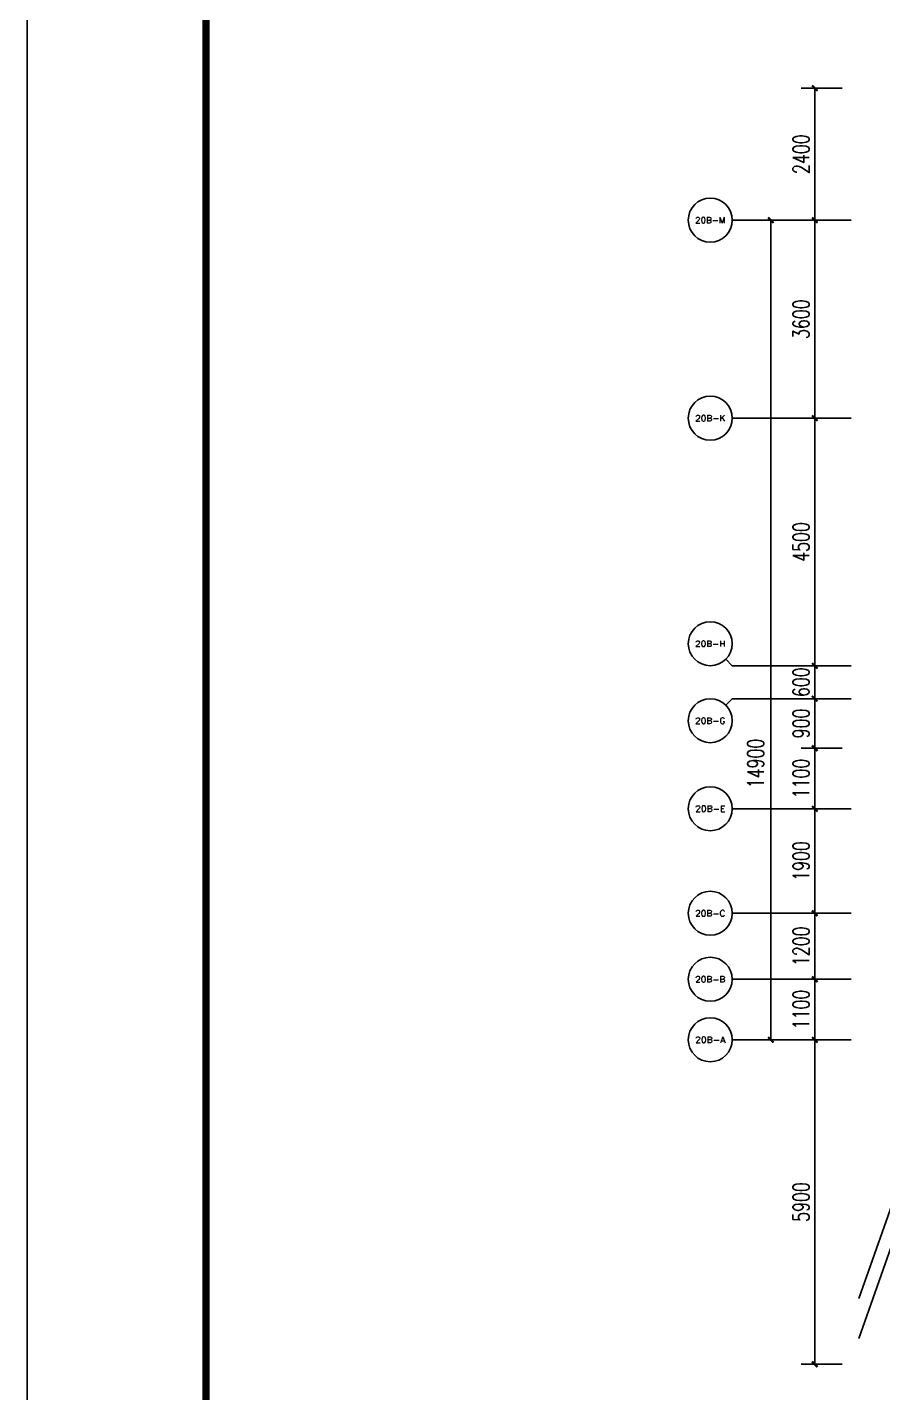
# Model space of a CAD drawing. Extents: x 296441 to 853063, y 459050 to 1117990.
# Drawn here: x 582499 to 598053, y 870403 to 895226 of the extents above; entities that cross this region are included whole.
import ezdxf
from ezdxf.enums import TextEntityAlignment as Align

# ---------------------------------------------------------------- set-up
doc = ezdxf.new("R2010")
doc.units = 0
doc.header["$LTSCALE"] = 1000
for name, color, linetype in [('AXIS', 3, 'Continuous'), ('AXIS_TEXT', 7, 'Continuous'), ('BSMT-PLAN-BS01$0$A-WALL', 1, 'Continuous'), ('G-GRID-IDEN', 4, 'Continuous'), ('G-GRID-TEXT', 33, 'Continuous'), ('PUB_DIM', 3, 'Continuous'), ('ZT1_通用--图框---PM、LM、DY、JD', 150, 'Continuous')]:
    doc.layers.add(name, color=color, linetype=linetype)
doc.styles.add('_TCH_AXIS', font='COMPLEX', dxfattribs={"bigfont": 'GBCBIG'})
doc.styles.add('_TCH_DIM_T3', font='SIMPLEX', dxfattribs={"width": 0.705882, "bigfont": 'GBCBIG'})
doc.styles.add('GOA_04_COMPLEX_1.00', font='complex.shx')
doc.styles.add('ZT_图框1', font='ROMANS', dxfattribs={"width": 0.8, "bigfont": 'CHINESE'})
doc.dimstyles.new('_TCH_ARCH&&100', dxfattribs={"dimtxt": 297.5, "dimasz": 100, "dimexe": 250, "dimexo": 300, "dimgap": 100, "dimtad": 1, "dimdec": 0, "dimzin": 0, "dimdsep": 46, "dimtxsty": '_TCH_DIM_T3', "dimblk": 'ARCHTICK', "dimcen": 0.09, "dimclrt": 7, "dimazin": 2, "dimtfac": 1, "dimtdec": 0, "dimtix": 1, "dimtmove": 2, "dimatfit": 3, "dimfxl": 0, "dimtolj": 1, "dimtzin": 0, "dimarcsym": 0})

# ---------------------------------------------------------------- blocks, each defined once
blk = doc.blocks.new('ZT_A1标准图框')
blk.add_lwpolyline([(0, -594), (841, -594), (841, 0), (0, 0)], close=True)
at = {"const_width": 1}
blk.add_lwpolyline([(25, -584), (831, -584), (831, -10), (25, -10)], close=True, dxfattribs=at)
at = {"color": 70, "ltscale": 0.3, "style": 'ZT_图框1', "flags": 8}
for tag, width, p in [('子项名称', 0.65, (803.53, -431.64)), ('图名', 0.8, (803.53, -450.79))]:
    blk.add_attdef(tag, text='', height=3.5, dxfattribs=dict(at, width=width)).set_placement(p, align=Align.MIDDLE)
at = {"color": 70, "style": 'ZT_图框1', "width": 0.7, "flags": 8}
for tag, p in [('比例', (823.26, -510.32)), ('版本', (823.22, -517.8)), ('图号', (809.52, -525.31))]:
    blk.add_attdef(tag, text='', height=2.8, dxfattribs=at).set_placement(p, align=Align.MIDDLE)
blk = doc.blocks.new('_ArchTick')
at = {"color": 0, "linetype": 'ByBlock', "const_width": 0.4}
blk.add_lwpolyline([(-0.5, -0.5), (0.5, 0.5)], dxfattribs=at)
blk = doc.blocks.new('*D2168')
at = {"layer": 'Defpoints', "color": 0, "transparency": 16777216}
for p in [(596018, 891719), (597618, 891719), (597618, 876819)]:
    blk.add_point(p, dxfattribs=at)
at = {"layer": 'PUB_DIM', "color": 0, "lineweight": -2, "transparency": 16777216}
for p, q in [((597318, 891719), (595768, 891719)), ((596018, 876819), (596018, 891719)), ((597318, 876819), (595768, 876819))]:
    blk.add_line(p, q, dxfattribs=at)
at = {"layer": 'PUB_DIM', "color": 0, "lineweight": -2, "transparency": 16777216, "xscale": 100, "yscale": 100, "zscale": 100}
for p, rotation in [((596018, 891719), 90), ((596018, 876819), 270)]:
    blk.add_blockref('_ArchTick', p, dxfattribs=dict(at, rotation=rotation))
at = {"layer": 'PUB_DIM', "color": 7, "transparency": 16777216, "insert": (595743, 881842), "char_height": 297.5, "attachment_point": 5, "rotation": 90, "style": '_TCH_DIM_T3'}
blk.add_mtext('\\A1;14900', dxfattribs=at)
blk = doc.blocks.new('*D2169')
at = {"layer": 'Defpoints', "color": 0, "transparency": 16777216}
for p in [(596818, 876819), (597618, 876819), (597618, 870919)]:
    blk.add_point(p, dxfattribs=at)
at = {"layer": 'PUB_DIM', "color": 0, "lineweight": -2, "transparency": 16777216}
for p, q in [((597318, 876819), (596568, 876819)), ((596818, 870919), (596818, 876819)), ((597318, 870919), (596568, 870919))]:
    blk.add_line(p, q, dxfattribs=at)
at = {"layer": 'PUB_DIM', "color": 0, "lineweight": -2, "transparency": 16777216, "xscale": 100, "yscale": 100, "zscale": 100}
for p, rotation in [((596818, 876819), 90), ((596818, 870919), 270)]:
    blk.add_blockref('_ArchTick', p, dxfattribs=dict(at, rotation=rotation))
at = {"layer": 'PUB_DIM', "color": 7, "transparency": 16777216, "insert": (596569, 873869), "char_height": 297.5, "attachment_point": 5, "rotation": 90, "style": '_TCH_DIM_T3'}
blk.add_mtext('\\A1;5900', dxfattribs=at)
blk = doc.blocks.new('*D2170')
at = {"layer": 'Defpoints', "color": 0, "transparency": 16777216}
for p in [(596818, 877919), (597618, 877919), (597618, 876819)]:
    blk.add_point(p, dxfattribs=at)
at = {"layer": 'PUB_DIM', "color": 0, "lineweight": -2, "transparency": 16777216}
for p, q in [((597318, 877919), (596568, 877919)), ((596818, 876819), (596818, 877919)), ((597318, 876819), (596568, 876819))]:
    blk.add_line(p, q, dxfattribs=at)
at = {"layer": 'PUB_DIM', "color": 0, "lineweight": -2, "transparency": 16777216, "xscale": 100, "yscale": 100, "zscale": 100}
for p, rotation in [((596818, 877919), 90), ((596818, 876819), 270)]:
    blk.add_blockref('_ArchTick', p, dxfattribs=dict(at, rotation=rotation))
at = {"layer": 'PUB_DIM', "color": 7, "transparency": 16777216, "insert": (596569, 877369), "char_height": 297.5, "attachment_point": 5, "rotation": 90, "style": '_TCH_DIM_T3'}
blk.add_mtext('\\A1;1100', dxfattribs=at)
blk = doc.blocks.new('*D2171')
at = {"layer": 'Defpoints', "color": 0, "transparency": 16777216}
for p in [(596818, 879119), (597618, 879119), (597618, 877919)]:
    blk.add_point(p, dxfattribs=at)
at = {"layer": 'PUB_DIM', "color": 0, "lineweight": -2, "transparency": 16777216}
for p, q in [((597318, 879119), (596568, 879119)), ((596818, 877919), (596818, 879119)), ((597318, 877919), (596568, 877919))]:
    blk.add_line(p, q, dxfattribs=at)
at = {"layer": 'PUB_DIM', "color": 0, "lineweight": -2, "transparency": 16777216, "xscale": 100, "yscale": 100, "zscale": 100}
for p, rotation in [((596818, 879119), 90), ((596818, 877919), 270)]:
    blk.add_blockref('_ArchTick', p, dxfattribs=dict(at, rotation=rotation))
at = {"layer": 'PUB_DIM', "color": 7, "transparency": 16777216, "insert": (596569, 878519), "char_height": 297.5, "attachment_point": 5, "rotation": 90, "style": '_TCH_DIM_T3'}
blk.add_mtext('\\A1;1200', dxfattribs=at)
blk = doc.blocks.new('*D2172')
at = {"layer": 'Defpoints', "color": 0, "transparency": 16777216}
for p in [(596818, 881019), (597618, 881019), (597618, 879119)]:
    blk.add_point(p, dxfattribs=at)
at = {"layer": 'PUB_DIM', "color": 0, "lineweight": -2, "transparency": 16777216}
for p, q in [((597318, 881019), (596568, 881019)), ((596818, 879119), (596818, 881019)), ((597318, 879119), (596568, 879119))]:
    blk.add_line(p, q, dxfattribs=at)
at = {"layer": 'PUB_DIM', "color": 0, "lineweight": -2, "transparency": 16777216, "xscale": 100, "yscale": 100, "zscale": 100}
for p, rotation in [((596818, 881019), 90), ((596818, 879119), 270)]:
    blk.add_blockref('_ArchTick', p, dxfattribs=dict(at, rotation=rotation))
at = {"layer": 'PUB_DIM', "color": 7, "transparency": 16777216, "insert": (596569, 880069), "char_height": 297.5, "attachment_point": 5, "rotation": 90, "style": '_TCH_DIM_T3'}
blk.add_mtext('\\A1;1900', dxfattribs=at)
blk = doc.blocks.new('*D2173')
at = {"layer": 'Defpoints', "color": 0, "transparency": 16777216}
for p in [(596818, 882119), (597618, 882119), (597618, 881019)]:
    blk.add_point(p, dxfattribs=at)
at = {"layer": 'PUB_DIM', "color": 0, "lineweight": -2, "transparency": 16777216}
for p, q in [((597318, 882119), (596568, 882119)), ((596818, 881019), (596818, 882119)), ((597318, 881019), (596568, 881019))]:
    blk.add_line(p, q, dxfattribs=at)
at = {"layer": 'PUB_DIM', "color": 0, "lineweight": -2, "transparency": 16777216, "xscale": 100, "yscale": 100, "zscale": 100}
for p, rotation in [((596818, 882119), 90), ((596818, 881019), 270)]:
    blk.add_blockref('_ArchTick', p, dxfattribs=dict(at, rotation=rotation))
at = {"layer": 'PUB_DIM', "color": 7, "transparency": 16777216, "insert": (596569, 881569), "char_height": 297.5, "attachment_point": 5, "rotation": 90, "style": '_TCH_DIM_T3'}
blk.add_mtext('\\A1;1100', dxfattribs=at)
blk = doc.blocks.new('*D2174')
at = {"layer": 'Defpoints', "color": 0, "transparency": 16777216}
for p in [(596818, 883020), (597618, 883020), (597618, 882119)]:
    blk.add_point(p, dxfattribs=at)
at = {"layer": 'PUB_DIM', "color": 0, "lineweight": -2, "transparency": 16777216}
for p, q in [((597318, 883020), (596568, 883020)), ((596818, 882119), (596818, 883020)), ((597318, 882119), (596568, 882119))]:
    blk.add_line(p, q, dxfattribs=at)
at = {"layer": 'PUB_DIM', "color": 0, "lineweight": -2, "transparency": 16777216, "xscale": 100, "yscale": 100, "zscale": 100}
for p, rotation in [((596818, 883020), 90), ((596818, 882119), 270)]:
    blk.add_blockref('_ArchTick', p, dxfattribs=dict(at, rotation=rotation))
at = {"layer": 'PUB_DIM', "color": 7, "transparency": 16777216, "insert": (596569, 882569), "char_height": 297.5, "attachment_point": 5, "rotation": 90, "style": '_TCH_DIM_T3'}
blk.add_mtext('\\A1;900', dxfattribs=at)
blk = doc.blocks.new('*D2175')
at = {"layer": 'Defpoints', "color": 0, "transparency": 16777216}
for p in [(596818, 883619), (597618, 883619), (597618, 883020)]:
    blk.add_point(p, dxfattribs=at)
at = {"layer": 'PUB_DIM', "color": 0, "lineweight": -2, "transparency": 16777216}
for p, q in [((596818, 883619), (596818, 883719)), ((597318, 883619), (596568, 883619)), ((596818, 883020), (596818, 883619)), ((597318, 883020), (596568, 883020)), ((596818, 883020), (596818, 882920))]:
    blk.add_line(p, q, dxfattribs=at)
at = {"layer": 'PUB_DIM', "color": 0, "lineweight": -2, "transparency": 16777216, "xscale": 100, "yscale": 100, "zscale": 100}
for p, rotation in [((596818, 883619), 270), ((596818, 883020), 90)]:
    blk.add_blockref('_ArchTick', p, dxfattribs=dict(at, rotation=rotation))
at = {"layer": 'PUB_DIM', "color": 7, "transparency": 16777216, "insert": (596569, 883319), "char_height": 297.5, "attachment_point": 5, "rotation": 90, "style": '_TCH_DIM_T3'}
blk.add_mtext('\\A1;600', dxfattribs=at)
blk = doc.blocks.new('*D2176')
at = {"layer": 'Defpoints', "color": 0, "transparency": 16777216}
for p in [(596818, 888119), (597618, 888119), (597618, 883619)]:
    blk.add_point(p, dxfattribs=at)
at = {"layer": 'PUB_DIM', "color": 0, "lineweight": -2, "transparency": 16777216}
for p, q in [((597318, 888119), (596568, 888119)), ((596818, 883619), (596818, 888119)), ((597318, 883619), (596568, 883619))]:
    blk.add_line(p, q, dxfattribs=at)
at = {"layer": 'PUB_DIM', "color": 0, "lineweight": -2, "transparency": 16777216, "xscale": 100, "yscale": 100, "zscale": 100}
for p, rotation in [((596818, 888119), 90), ((596818, 883619), 270)]:
    blk.add_blockref('_ArchTick', p, dxfattribs=dict(at, rotation=rotation))
at = {"layer": 'PUB_DIM', "color": 7, "transparency": 16777216, "insert": (596569, 885869), "char_height": 297.5, "attachment_point": 5, "rotation": 90, "style": '_TCH_DIM_T3'}
blk.add_mtext('\\A1;4500', dxfattribs=at)
blk = doc.blocks.new('*D2177')
at = {"layer": 'Defpoints', "color": 0, "transparency": 16777216}
for p in [(596818, 891719), (597618, 891719), (597618, 888119)]:
    blk.add_point(p, dxfattribs=at)
at = {"layer": 'PUB_DIM', "color": 0, "lineweight": -2, "transparency": 16777216}
for p, q in [((597318, 891719), (596568, 891719)), ((596818, 888119), (596818, 891719)), ((597318, 888119), (596568, 888119))]:
    blk.add_line(p, q, dxfattribs=at)
at = {"layer": 'PUB_DIM', "color": 0, "lineweight": -2, "transparency": 16777216, "xscale": 100, "yscale": 100, "zscale": 100}
for p, rotation in [((596818, 891719), 90), ((596818, 888119), 270)]:
    blk.add_blockref('_ArchTick', p, dxfattribs=dict(at, rotation=rotation))
at = {"layer": 'PUB_DIM', "color": 7, "transparency": 16777216, "insert": (596569, 889919), "char_height": 297.5, "attachment_point": 5, "rotation": 90, "style": '_TCH_DIM_T3'}
blk.add_mtext('\\A1;3600', dxfattribs=at)
blk = doc.blocks.new('*D2178')
at = {"layer": 'Defpoints', "color": 0, "transparency": 16777216}
for p in [(596818, 894119), (597618, 894119), (597618, 891719)]:
    blk.add_point(p, dxfattribs=at)
at = {"layer": 'PUB_DIM', "color": 0, "lineweight": -2, "transparency": 16777216}
for p, q in [((597318, 894119), (596568, 894119)), ((596818, 891719), (596818, 894119)), ((597318, 891719), (596568, 891719))]:
    blk.add_line(p, q, dxfattribs=at)
at = {"layer": 'PUB_DIM', "color": 0, "lineweight": -2, "transparency": 16777216, "xscale": 100, "yscale": 100, "zscale": 100}
for p, rotation in [((596818, 894119), 90), ((596818, 891719), 270)]:
    blk.add_blockref('_ArchTick', p, dxfattribs=dict(at, rotation=rotation))
at = {"layer": 'PUB_DIM', "color": 7, "transparency": 16777216, "insert": (596569, 892919), "char_height": 297.5, "attachment_point": 5, "rotation": 90, "style": '_TCH_DIM_T3'}
blk.add_mtext('\\A1;2400', dxfattribs=at)
blk = doc.blocks.new('_AXISO')
at = {"layer": 'G-GRID-IDEN'}
blk.add_circle((0, 0), 0.5, dxfattribs=at)
at = {"layer": 'G-GRID-TEXT', "style": 'GOA_04_COMPLEX_1.00', "width": 1.041667}
blk.add_attdef('A', text='', height=0.56, dxfattribs=at).set_placement((-0.25, -0.28), (0.25, -0.28), align=Align.FIT)

msp = doc.modelspace()

# ---------------------------------------------------------------- linework, layer by layer
at = {"layer": 'AXIS'}
for p, q in [((597478.5, 891719.3), (595317.5, 891719.3)), ((597478.5, 888119.3), (595317.5, 888119.3)), ((595200.4, 883736.5), (595317.5, 883619.3)), ((597478.5, 883619.3), (595317.5, 883619.3)), ((595200.4, 882902.5), (595317.5, 883019.6)), ((597478.5, 883019.6), (595317.5, 883019.6)), ((597478.5, 881019.3), (595317.5, 881019.3)), ((597478.5, 879119.3), (595317.5, 879119.3)), ((597478.5, 877919.3), (595317.5, 877919.3)), ((597478.5, 876819.3), (595317.5, 876819.3))]:
    msp.add_line(p, q, dxfattribs=at)
at = {"layer": 'BSMT-PLAN-BS01$0$A-WALL', "color": 1}
for p, q in [((607659, 900603), (597617.5, 872113.1)), ((601673.7, 882899.3), (597617.5, 871391.1))]:
    msp.add_line(p, q, dxfattribs=at)

# ---------------------------------------------------------------- block references
at = {"layer": 'AXIS'}
ref = msp.add_blockref('_AXISO', (594917.5, 891719.3), dxfattribs=dict(at, xscale=800, yscale=800, zscale=800))
ref.add_attrib('A', '20B-M', dxfattribs={"layer": 'AXIS_TEXT', "height": 105.94, "style": '_TCH_AXIS'}).set_placement((594642.6, 891666.3), (595192.5, 891666.3), align=Align.FIT)
ref = msp.add_blockref('_AXISO', (594917.5, 888119.3), dxfattribs=dict(at, xscale=800, yscale=800, zscale=800))
ref.add_attrib('A', '20B-K', dxfattribs={"layer": 'AXIS_TEXT', "height": 107.85, "style": '_TCH_AXIS'}).set_placement((594642.7, 888065.4), (595192.3, 888065.4), align=Align.FIT)
ref = msp.add_blockref('_AXISO', (594917.5, 884019.3), dxfattribs=dict(at, xscale=800, yscale=800, zscale=800))
ref.add_attrib('A', '20B-H', dxfattribs={"layer": 'AXIS_TEXT', "height": 106.89, "style": '_TCH_AXIS'}).set_placement((594642.7, 883965.9), (595192.4, 883965.9), align=Align.FIT)
ref = msp.add_blockref('_AXISO', (594917.5, 882619.6), dxfattribs=dict(at, xscale=800, yscale=800, zscale=800))
ref.add_attrib('A', '20B-G', dxfattribs={"layer": 'AXIS_TEXT', "height": 108.83, "style": '_TCH_AXIS'}).set_placement((594642.8, 882565.2), (595192.2, 882565.2), align=Align.FIT)
ref = msp.add_blockref('_AXISO', (594917.5, 881019.3), dxfattribs=dict(at, xscale=800, yscale=800, zscale=800))
ref.add_attrib('A', '20B-E', dxfattribs={"layer": 'AXIS_TEXT', "height": 110.84, "style": '_TCH_AXIS'}).set_placement((594643, 880963.9), (595192, 880963.9), align=Align.FIT)
ref = msp.add_blockref('_AXISO', (594917.5, 879119.3), dxfattribs=dict(at, xscale=800, yscale=800, zscale=800))
ref.add_attrib('A', '20B-C', dxfattribs={"layer": 'AXIS_TEXT', "height": 111.87, "style": '_TCH_AXIS'}).set_placement((594643.2, 879063.4), (595191.9, 879063.4), align=Align.FIT)
ref = msp.add_blockref('_AXISO', (594917.5, 877919.3), dxfattribs=dict(at, xscale=800, yscale=800, zscale=800))
ref.add_attrib('A', '20B-B', dxfattribs={"layer": 'AXIS_TEXT', "height": 109.83, "style": '_TCH_AXIS'}).set_placement((594642.9, 877864.4), (595192.1, 877864.4), align=Align.FIT)
ref = msp.add_blockref('_AXISO', (594917.5, 876819.3), dxfattribs=dict(at, xscale=800, yscale=800, zscale=800))
ref.add_attrib('A', '20B-A', dxfattribs={"layer": 'AXIS_TEXT', "height": 108.83, "style": '_TCH_AXIS'}).set_placement((594642.8, 876764.9), (595192.2, 876764.9), align=Align.FIT)
at = {"layer": 'ZT1_通用--图框---PM、LM、DY、JD', "ltscale": 10, "xscale": 130, "yscale": 130, "zscale": 130}
msp.add_blockref('ZT_A1标准图框', (582499.1, 922370), dxfattribs=at)

# ---------------------------------------------------------------- dimensions: what is measured, and where the dimension line sits
at = {"layer": 'PUB_DIM'}
for p1, p2, picture, middle in [((597617.5, 891719.3), (597617.5, 894119.3), '*D2178', (596568.8, 892919.3)), ((597617.5, 888119.3), (597617.5, 891719.3), '*D2177', (596568.8, 889919.3)), ((597617.5, 883619.3), (597617.5, 888119.3), '*D2176', (596568.8, 885869.3)), ((597617.5, 883019.6), (597617.5, 883619.3), '*D2175', (596568.8, 883319.5)), ((597617.5, 882119.3), (597617.5, 883019.6), '*D2174', (596568.8, 882569.5)), ((597617.5, 881019.3), (597617.5, 882119.3), '*D2173', (596568.8, 881569.3)), ((597617.5, 879119.3), (597617.5, 881019.3), '*D2172', (596568.8, 880069.3)), ((597617.5, 877919.3), (597617.5, 879119.3), '*D2171', (596568.8, 878519.3)), ((597617.5, 876819.3), (597617.5, 877919.3), '*D2170', (596568.8, 877369.3)), ((597617.5, 870919.3), (597617.5, 876819.3), '*D2169', (596568.8, 873869.3))]:
    dim = msp.add_aligned_dim(p1=p1, p2=p2, distance=800, dimstyle='_TCH_ARCH&&100', dxfattribs=at)
    dim.commit()
    dim.dimension.update_dxf_attribs({"geometry": picture, "text_midpoint": middle})
dim = msp.add_linear_dim(base=(596017.5, 891719.3), p1=(597617.5, 876819.3), p2=(597617.5, 891719.3), angle=90, dimstyle='_TCH_ARCH&&100', dxfattribs=at)
dim.commit()
dim.dimension.update_dxf_attribs({"geometry": '*D2168', "text_midpoint": (595742.5, 881841.6), "dimtype": 161})

doc.saveas('drawing.dxf')
